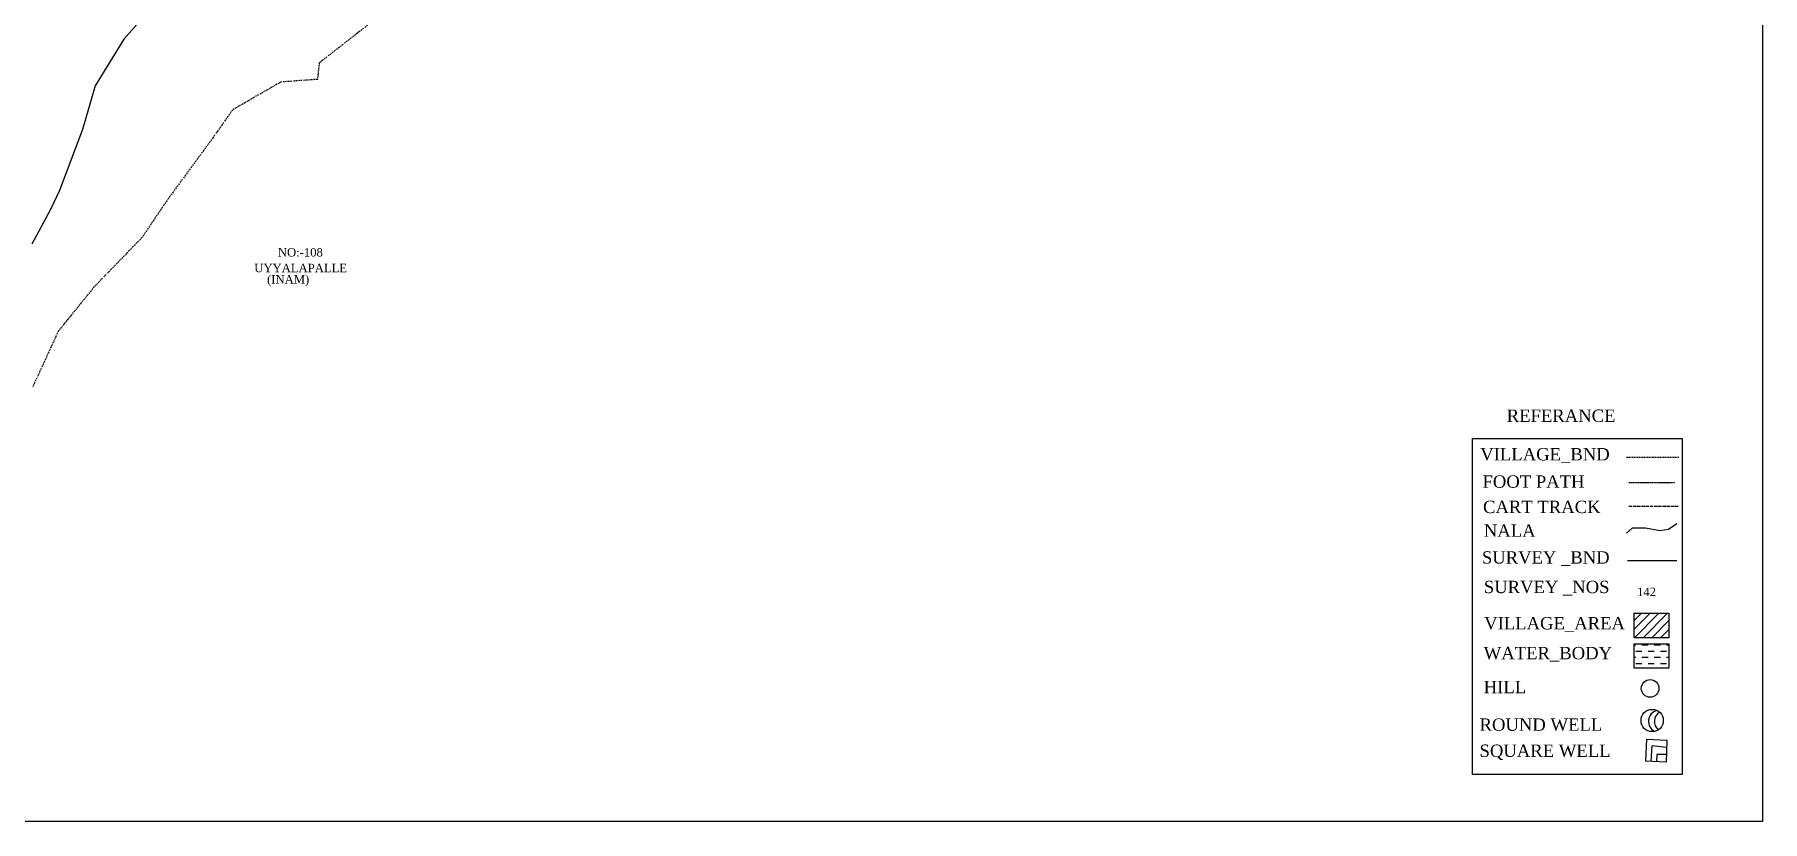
# Model space of a CAD drawing. Header units: inches. Extents: x 57 to 991, y -10 to 687.
# Drawn here: x 372 to 991, y -10 to 272 of the extents above; entities that cross this region are included whole.
import ezdxf

# ---------------------------------------------------------------- set-up
doc = ezdxf.new("R2010")
doc.units = ezdxf.units.IN
doc.header["$MEASUREMENT"] = 0
for name, pattern in [('ACAD_ISO02W100', [15, 12, -3]), ('ACAD_ISO07W100', [3, 0, -3]), ('BORDER', [1.75, 0.5, -0.25, 0.5, -0.25, 0, -0.25])]:
    doc.linetypes.add(name, pattern=pattern)
for name, color, linetype in [('CARTTRACK', 30, 'ACAD_ISO02W100'), ('HILL', 8, 'Continuous'), ('NALA', 4, 'Continuous'), ('ROUND WELL', 5, 'Continuous'), ('SQUAREWELL', 5, 'Continuous'), ('SURVEY_BND', 7, 'Continuous'), ('SURVEY_NO', 7, 'Continuous'), ('TEXT', 7, 'Continuous'), ('VILLAGE_AREA', 1, 'Continuous'), ('WATER_BODY', 4, 'Continuous')]:
    doc.layers.add(name, color=color, linetype=linetype)
doc.layers.add('FOOTPATH', color=150, linetype='ACAD_ISO07W100', lineweight=30)
doc.layers.add('VILL_BOUNDARY', color=6, linetype='BORDER', lineweight=30)
doc.styles.get("Standard").update_dxf_attribs({"font": 'TIMES.TTF'})

msp = doc.modelspace()

# ---------------------------------------------------------------- hatches: boundary and pattern name
at = {"layer": 'VILLAGE_AREA'}
h = msp.add_hatch(dxfattribs=at)
h.set_pattern_fill('ANSI31', color=256, scale=17.670781, angle=180, style=0)
h.set_pattern_definition([(225, (-256.2069, -789.21), (1.561891, -1.561891), [])])
h.paths.add_polyline_path([(944.91, 64.62), (944.91, 55.83), (957.3, 55.83), (957.3, 64.62)])
at = {"layer": 'WATER_BODY'}
h = msp.add_hatch(dxfattribs=at)
h.set_pattern_fill('DASH', color=256, scale=17.670781, angle=180, style=0)
h.set_pattern_definition([(180, (-256.2069, -781.7977), (-2.2088476, -2.2088476), [2.2088476, -2.2088476])])
h.paths.add_polyline_path([(944.91, 53.66), (944.91, 44.87), (957.3, 44.87), (957.3, 53.66)])

# ---------------------------------------------------------------- linework, layer by layer
at = {"linetype": 'ByBlock', "lineweight": 30}
msp.add_lwpolyline([(57.25, 687.26), (990.79, 687.26), (990.79, -9.92), (57.25, -9.92)], close=True, dxfattribs=at)
msp.add_lwpolyline([(887.03, 127.08), (962.03, 127.08), (962.03, 6.9), (887.03, 6.9)], close=True)
at = {"layer": 'CARTTRACK', "ltscale": 0.1}
msp.add_lwpolyline([(942.98, 102.9), (960.82, 102.9)], dxfattribs=at)
at = {"layer": 'FOOTPATH', "linetype": 'ByBlock'}
msp.add_lwpolyline([(420.49, 288.46), (404.14, 270.03), (393.94, 253.3), (389.43, 237.72), (381.14, 215.9), (377.89, 209.07), (371.31, 196.67)], dxfattribs=at)
at = {"layer": 'FOOTPATH', "ltscale": 0.01}
msp.add_lwpolyline([(943.02, 111.32), (959.42, 111.32)], dxfattribs=at)
at = {"layer": 'HILL', "linetype": 'ByBlock'}
msp.add_circle((950.58, 37.69), 3.15, dxfattribs=at)
at = {"layer": 'NALA'}
msp.add_lwpolyline([(942.07, 93.22), (944.27, 95.18), (948.91, 95.18), (948.91, 95.18), (954.04, 94.2), (954.04, 94.2), (957.22, 94.69), (960.15, 96.64)], dxfattribs=at)
at = {"layer": 'ROUND WELL'}
msp.add_circle((951.32, 26.19), 3.98, dxfattribs=at)
for centre, start, end in [((953.99, 25.91), 103.75534, 244.32659), ((956.06, 25.83), 122.37722, 228.98063)]:
    msp.add_arc(centre, 3.98, start, end, dxfattribs=at)
at = {"layer": 'SQUAREWELL'}
for points in [[(949.26, 19.49), (956.51, 19.16), (956.36, 11.31), (949.07, 11.67), (949.42, 19.48)], [(956.46, 16.49), (951.17, 17.15), (950.89, 11.58)], [(956.41, 14.01), (953.01, 14.05), (952.88, 11.48)]]:
    msp.add_lwpolyline(points, dxfattribs=at)
at = {"layer": 'SURVEY_BND'}
msp.add_lwpolyline([(942.49, 83.4), (960.09, 83.4)], dxfattribs=at)
at = {"layer": 'VILL_BOUNDARY'}
for points in [[(492.9, 276.17), (474.12, 261.5), (473.5, 255.63), (460.41, 254.69), (443.13, 244.75), (436.07, 234.73), (419.58, 212.22), (410.76, 199.12), (393.58, 181.38), (380.76, 165.59), (371.44, 145.34)], [(942.11, 120.38), (960.9, 120.38)]]:
    msp.add_lwpolyline(points, dxfattribs=at)
at = {"layer": 'VILLAGE_AREA'}
msp.add_lwpolyline([(944.91, 64.62), (957.3, 64.62), (957.3, 55.83), (944.91, 55.83)], close=True, dxfattribs=at)
at = {"layer": 'WATER_BODY'}
msp.add_lwpolyline([(944.91, 53.66), (957.3, 53.66), (957.3, 44.87), (944.91, 44.87)], close=True, dxfattribs=at)

# ---------------------------------------------------------------- texts
msp.add_text('REFERANCE', height=4.418).set_placement((899.25, 133.06))
at = {"layer": 'CARTTRACK'}
msp.add_text('CART TRACK', height=4.418, dxfattribs=at).set_placement((890.77, 100.43))
at = {"layer": 'FOOTPATH', "lineweight": -2}
msp.add_text('FOOT PATH', height=4.418, dxfattribs=at).set_placement((890.58, 109.5))
at = {"layer": 'HILL'}
msp.add_text('HILL', height=4.418, dxfattribs=at).set_placement((891, 35.96))
at = {"layer": 'NALA'}
msp.add_text('NALA', height=4.418, dxfattribs=at).set_placement((891.05, 91.93))
at = {"layer": 'ROUND WELL'}
msp.add_text('ROUND WELL', height=4.418, dxfattribs=at).set_placement((889.52, 22.51))
at = {"layer": 'SQUAREWELL'}
msp.add_text('SQUARE WELL', height=4.4177, dxfattribs=at).set_placement((889.52, 13.17))
at = {"layer": 'SURVEY_NO'}
msp.add_text('142', height=3, dxfattribs=at).set_placement((945.9, 70.73))
at = {"layer": 'TEXT'}
for s, p in [('SURVEY _BND', (890.37, 82.35)), ('SURVEY _NOS', (891.07, 71.79))]:
    msp.add_text(s, height=4.41, dxfattribs=at).set_placement(p)
at = {"layer": 'TEXT', "char_height": 3, "width": 25.251, "attachment_point": 1}
for s, insert in [('{\\fTimes New Roman|b0|i0|c0|p18;NO:-108}', (459.33, 195.25)), ('{\\fTimes New Roman|b0|i0|c0|p18;UYYALAPALLE}', (450.89, 189.64)), ('(INAM)', (455.47, 185.58))]:
    msp.add_mtext(s, dxfattribs=dict(at, insert=insert))
at = {"layer": 'VILL_BOUNDARY', "lineweight": -3}
msp.add_text('VILLAGE_BND', height=4.4177, dxfattribs=at).set_placement((889.78, 119.28))
at = {"layer": 'VILLAGE_AREA'}
msp.add_text('VILLAGE_AREA', height=4.4177, dxfattribs=at).set_placement((891.17, 58.8))
at = {"layer": 'WATER_BODY'}
msp.add_text('WATER_BODY', height=4.418, dxfattribs=at).set_placement((891, 48.11))

doc.saveas('drawing.dxf')
